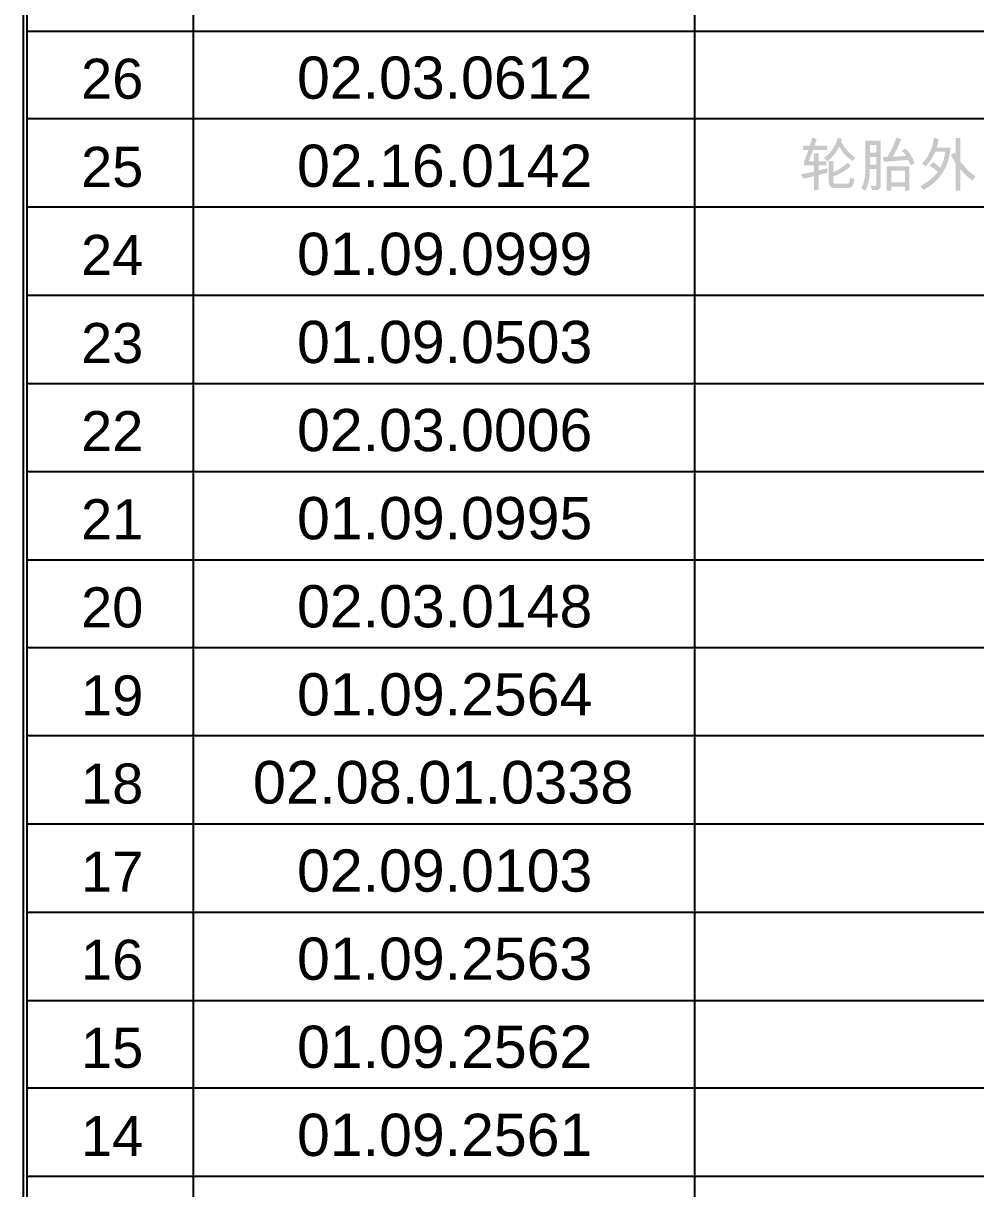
# Model space of a CAD drawing. Extents: x 3 to 592, y 5 to 207.
# Drawn here: x 301.97 to 341.93, y 56.48 to 105.38 of the extents above; entities that cross this region are included whole.
import ezdxf

# ---------------------------------------------------------------- set-up
doc = ezdxf.new("R2010")
doc.units = 0
doc.layers.get('0').update_dxf_attribs({"linetype": 'CONTINUOUS'})

msp = doc.modelspace()

# ---------------------------------------------------------------- hatches: boundary and pattern name
h = msp.add_hatch(color=7)
h.paths.add_polyline_path([(336.891595, 99.737056), (336.753791, 99.605866), (336.499681, 99.809816), (336.435077, 99.879794), (336.3636, 99.970702), (336.285198, 100.08259), (336.19982, 100.21551), (336.096157, 100.026383), (335.978645, 99.859219), (335.847283, 99.714068), (335.702072, 99.590983), (335.557103, 99.726031), (335.746747, 99.877331), (335.909674, 100.070747), (336.045833, 100.306228), (336.155171, 100.583722), (336.316126, 100.534113), (336.285258, 100.418358), (336.402555, 100.218887), (336.542745, 100.038846), (336.705775, 99.878236)])
h.paths.add_polyline_path([(335.707033, 100.06999), (335.107862, 100.06999), (334.923756, 99.59374), (335.148101, 99.59374), (335.148101, 99.923918), (335.335514, 99.923918), (335.335514, 99.59374), (335.664038, 99.59374), (335.664038, 99.423414), (335.335514, 99.423414), (335.335514, 99.210094), (335.699867, 99.299391), (335.699867, 99.114733), (335.335514, 99.023232), (335.335514, 98.385476), (335.148101, 98.385476), (335.148101, 98.971418), (334.707129, 98.860623), (334.596334, 99.052446), (334.845553, 99.093029), (335.148101, 99.160484), (335.148101, 99.423414), (334.726973, 99.423414), (334.726973, 99.575549), (334.916591, 100.06999), (334.679568, 100.06999), (334.679568, 100.250788), (334.971712, 100.250788), (335.073687, 100.580966), (335.259998, 100.524191), (335.167394, 100.250788), (335.707033, 100.250788)])
h.paths.add_polyline_path([(336.841986, 98.840228), (336.818619, 98.727384), (336.793134, 98.638621), (336.765479, 98.574043), (336.735601, 98.533753), (336.665666, 98.491309), (336.579607, 98.476977), (336.006343, 98.476977), (335.902508, 98.491722), (335.827198, 98.535406), (335.781585, 98.619191), (335.766565, 98.754239), (335.766565, 99.610276), (335.953978, 99.610276), (335.953978, 99.141192), (336.102504, 99.204857), (336.251289, 99.290847), (336.400385, 99.399161), (336.549841, 99.529799), (336.69426, 99.405224), (336.50658, 99.250203), (336.320605, 99.125), (336.136387, 99.029665), (335.953978, 98.964252), (335.953978, 98.696361), (335.972306, 98.667353), (336.027841, 98.657776), (336.566378, 98.657776), (336.613231, 98.682029), (336.63025, 98.726265), (336.646855, 98.811014), (336.661738, 98.906374)])
h = msp.add_hatch(color=7)
h.paths.add_polyline_path([(339.366422, 99.511608), (339.187828, 99.423414), (339.142629, 99.563285), (339.095775, 99.65272), (338.095871, 99.570589), (338.025315, 99.77068), (338.229265, 99.775641), (338.445548, 100.183678), (338.606847, 100.590888), (338.798119, 100.519781), (338.633168, 100.118359), (338.442585, 99.780602), (339.012542, 99.822494), (338.918697, 99.946448), (338.819065, 100.043531), (338.981123, 100.133931), (339.105043, 100.002044), (339.210566, 99.854395), (339.297692, 99.690934)])
h.paths.add_polyline_path([(337.94594, 98.575645), (337.934881, 98.493488), (337.901705, 98.434741), (337.846411, 98.399454), (337.769, 98.387681), (337.586548, 98.387681), (337.524812, 98.578401), (337.625271, 98.563794), (337.681908, 98.559108), (337.737236, 98.571993), (337.755771, 98.610923), (337.755771, 99.272932), (337.486778, 99.272932), (337.475099, 98.978282), (337.436755, 98.726058), (337.371746, 98.516312), (337.280072, 98.349095), (337.135103, 98.474773), (337.20745, 98.635168), (337.259126, 98.820316), (337.290132, 99.030165), (337.300467, 99.264664), (337.300467, 100.463006), (337.94594, 100.463006)])
h.paths.add_polyline_path([(337.755771, 99.959195), (337.755771, 100.282207), (337.488983, 100.282207), (337.488983, 99.959195)])
h.paths.add_polyline_path([(337.755771, 99.452628), (337.755771, 99.777845), (337.488983, 99.777845), (337.488983, 99.452628)])
h.paths.add_polyline_path([(339.14759, 98.366183), (338.95742, 98.366183), (338.95742, 98.531548), (338.384156, 98.531548), (338.384156, 98.366183), (338.195641, 98.366183), (338.195641, 99.388687), (339.14759, 99.388687)])
h.paths.add_polyline_path([(338.95742, 98.712346), (338.95742, 99.207889), (338.384156, 99.207889), (338.384156, 98.712346)])
h = msp.add_hatch(color=7)
h.paths.add_polyline_path([(340.87552, 100.171413), (340.840455, 99.88156), (340.77494, 99.611034), (340.678962, 99.359835), (340.552508, 99.127963), (340.395564, 98.915417), (340.208119, 98.722199), (339.990158, 98.548308), (339.74167, 98.393744), (339.609378, 98.545879), (339.845436, 98.694595), (340.045114, 98.844707), (340.208412, 98.996162), (340.335329, 99.148909), (340.18402, 99.285059), (339.993024, 99.412941), (340.142404, 99.558462), (340.321893, 99.428995), (340.443918, 99.311517), (340.580413, 99.626192), (340.661097, 99.991717), (340.237764, 99.991717), (340.055932, 99.657267), (339.843094, 99.381522), (339.67828, 99.490111), (339.873824, 99.737529), (340.022239, 100.002672), (340.123525, 100.285489), (340.177681, 100.585927), (340.375017, 100.529152), (340.343873, 100.362478), (340.2995, 100.171413)])
h.paths.add_polyline_path([(341.917317, 98.943857), (341.783923, 98.785658), (341.530088, 99.00015), (341.284522, 99.264664), (341.284522, 98.361222), (341.09325, 98.361222), (341.09325, 99.511608), (340.882686, 99.852811), (341.043641, 99.963605), (341.09325, 99.872103), (341.09325, 100.5738), (341.284522, 100.5738), (341.284522, 99.581613), (341.586243, 99.230282)])

# ---------------------------------------------------------------- linework, layer by layer
at = {"color": 9}
msp.add_lwpolyline([(301.974237, 204.822778), (301.974237, 5.221111)], dxfattribs=at)
at = {"color": 7}
for points in [[(302.115348, 204.893333), (302.115348, 5.221111)], [(309.100348, 204.893333), (309.100348, 8.925278)], [(330.125904, 204.893333), (330.125904, 8.925278)], [(302.115348, 105.057222), (473.988681, 105.057222)], [(302.115348, 101.388333), (473.988681, 101.388333)], [(302.115348, 97.684167), (473.988681, 97.684167)], [(302.115348, 93.98), (473.988681, 93.98)], [(302.115348, 90.275833), (473.988681, 90.275833)], [(302.115348, 86.571667), (473.988681, 86.571667)], [(302.115348, 82.8675), (473.988681, 82.8675)], [(302.115348, 79.198611), (473.988681, 79.198611)], [(302.115348, 75.494444), (473.988681, 75.494444)], [(302.115348, 71.790278), (473.988681, 71.790278)], [(302.115348, 68.086111), (473.988681, 68.086111)], [(302.115348, 64.381944), (473.988681, 64.381944)], [(302.115348, 60.713056), (473.988681, 60.713056)], [(302.115348, 57.008889), (473.988681, 57.008889)]]:
    msp.add_lwpolyline(points, dxfattribs=at)

# ---------------------------------------------------------------- texts
at = {"color": 7, "attachment_point": 1}
for s, insert, char_height in [('{\\fArialUnicodeMS|b0|i0|c0;26}', (304.397432, 103.899408), 1.681031), ('{\\fArialUnicodeMS|b0|i0|c0;02.03.0612}', (313.457824, 103.990339), 1.771962), ('{\\fArialUnicodeMS|b0|i0|c0;02.16.0142}', (313.457824, 100.29358), 1.771962), ('{\\fArialUnicodeMS|b0|i0|c0;25}', (304.397432, 100.202648), 1.681031), ('{\\fArialUnicodeMS|b0|i0|c0;24}', (304.397432, 96.505906), 1.681031), ('{\\fArialUnicodeMS|b0|i0|c0;01.09.0999}', (313.457824, 96.596837), 1.771962), ('{\\fArialUnicodeMS|b0|i0|c0;01.09.0503}', (313.457824, 92.900077), 1.771962), ('{\\fArialUnicodeMS|b0|i0|c0;23}', (304.397432, 92.809146), 1.681031), ('{\\fArialUnicodeMS|b0|i0|c0;22}', (304.397432, 89.112387), 1.681031), ('{\\fArialUnicodeMS|b0|i0|c0;02.03.0006}', (313.457824, 89.203318), 1.771962), ('{\\fArialUnicodeMS|b0|i0|c0;21}', (304.397432, 85.415627), 1.681031), ('{\\fArialUnicodeMS|b0|i0|c0;01.09.0995}', (313.457824, 85.506558), 1.771962), ('{\\fArialUnicodeMS|b0|i0|c0;20}', (304.397432, 81.718867), 1.681031), ('{\\fArialUnicodeMS|b0|i0|c0;02.03.0148}', (313.457824, 81.809798), 1.771962), ('{\\fArialUnicodeMS|b0|i0|c0;19}', (304.397432, 78.022107), 1.681031), ('{\\fArialUnicodeMS|b0|i0|c0;01.09.2564}', (313.457824, 78.113039), 1.771962), ('{\\fArialUnicodeMS|b0|i0|c0;18}', (304.397432, 74.325348), 1.681031), ('{\\fArialUnicodeMS|b0|i0|c0;02.08.01.0338}', (311.605741, 74.431621), 1.787304), ('{\\fArialUnicodeMS|b0|i0|c0;17}', (304.397432, 70.628588), 1.681031), ('{\\fArialUnicodeMS|b0|i0|c0;02.09.0103}', (313.457824, 70.719519), 1.771962), ('{\\fArialUnicodeMS|b0|i0|c0;01.09.2563}', (313.457824, 67.022759), 1.771962), ('{\\fArialUnicodeMS|b0|i0|c0;16}', (304.397432, 66.931828), 1.681031), ('{\\fArialUnicodeMS|b0|i0|c0;15}', (304.397432, 63.235069), 1.681031), ('{\\fArialUnicodeMS|b0|i0|c0;01.09.2562}', (313.457824, 63.326), 1.771962), ('{\\fArialUnicodeMS|b0|i0|c0;14}', (304.397432, 59.538309), 1.681031), ('{\\fArialUnicodeMS|b0|i0|c0;01.09.2561}', (313.457824, 59.62924), 1.771962)]:
    msp.add_mtext(s, dxfattribs=dict(at, insert=insert, char_height=char_height))

doc.saveas('drawing.dxf')
